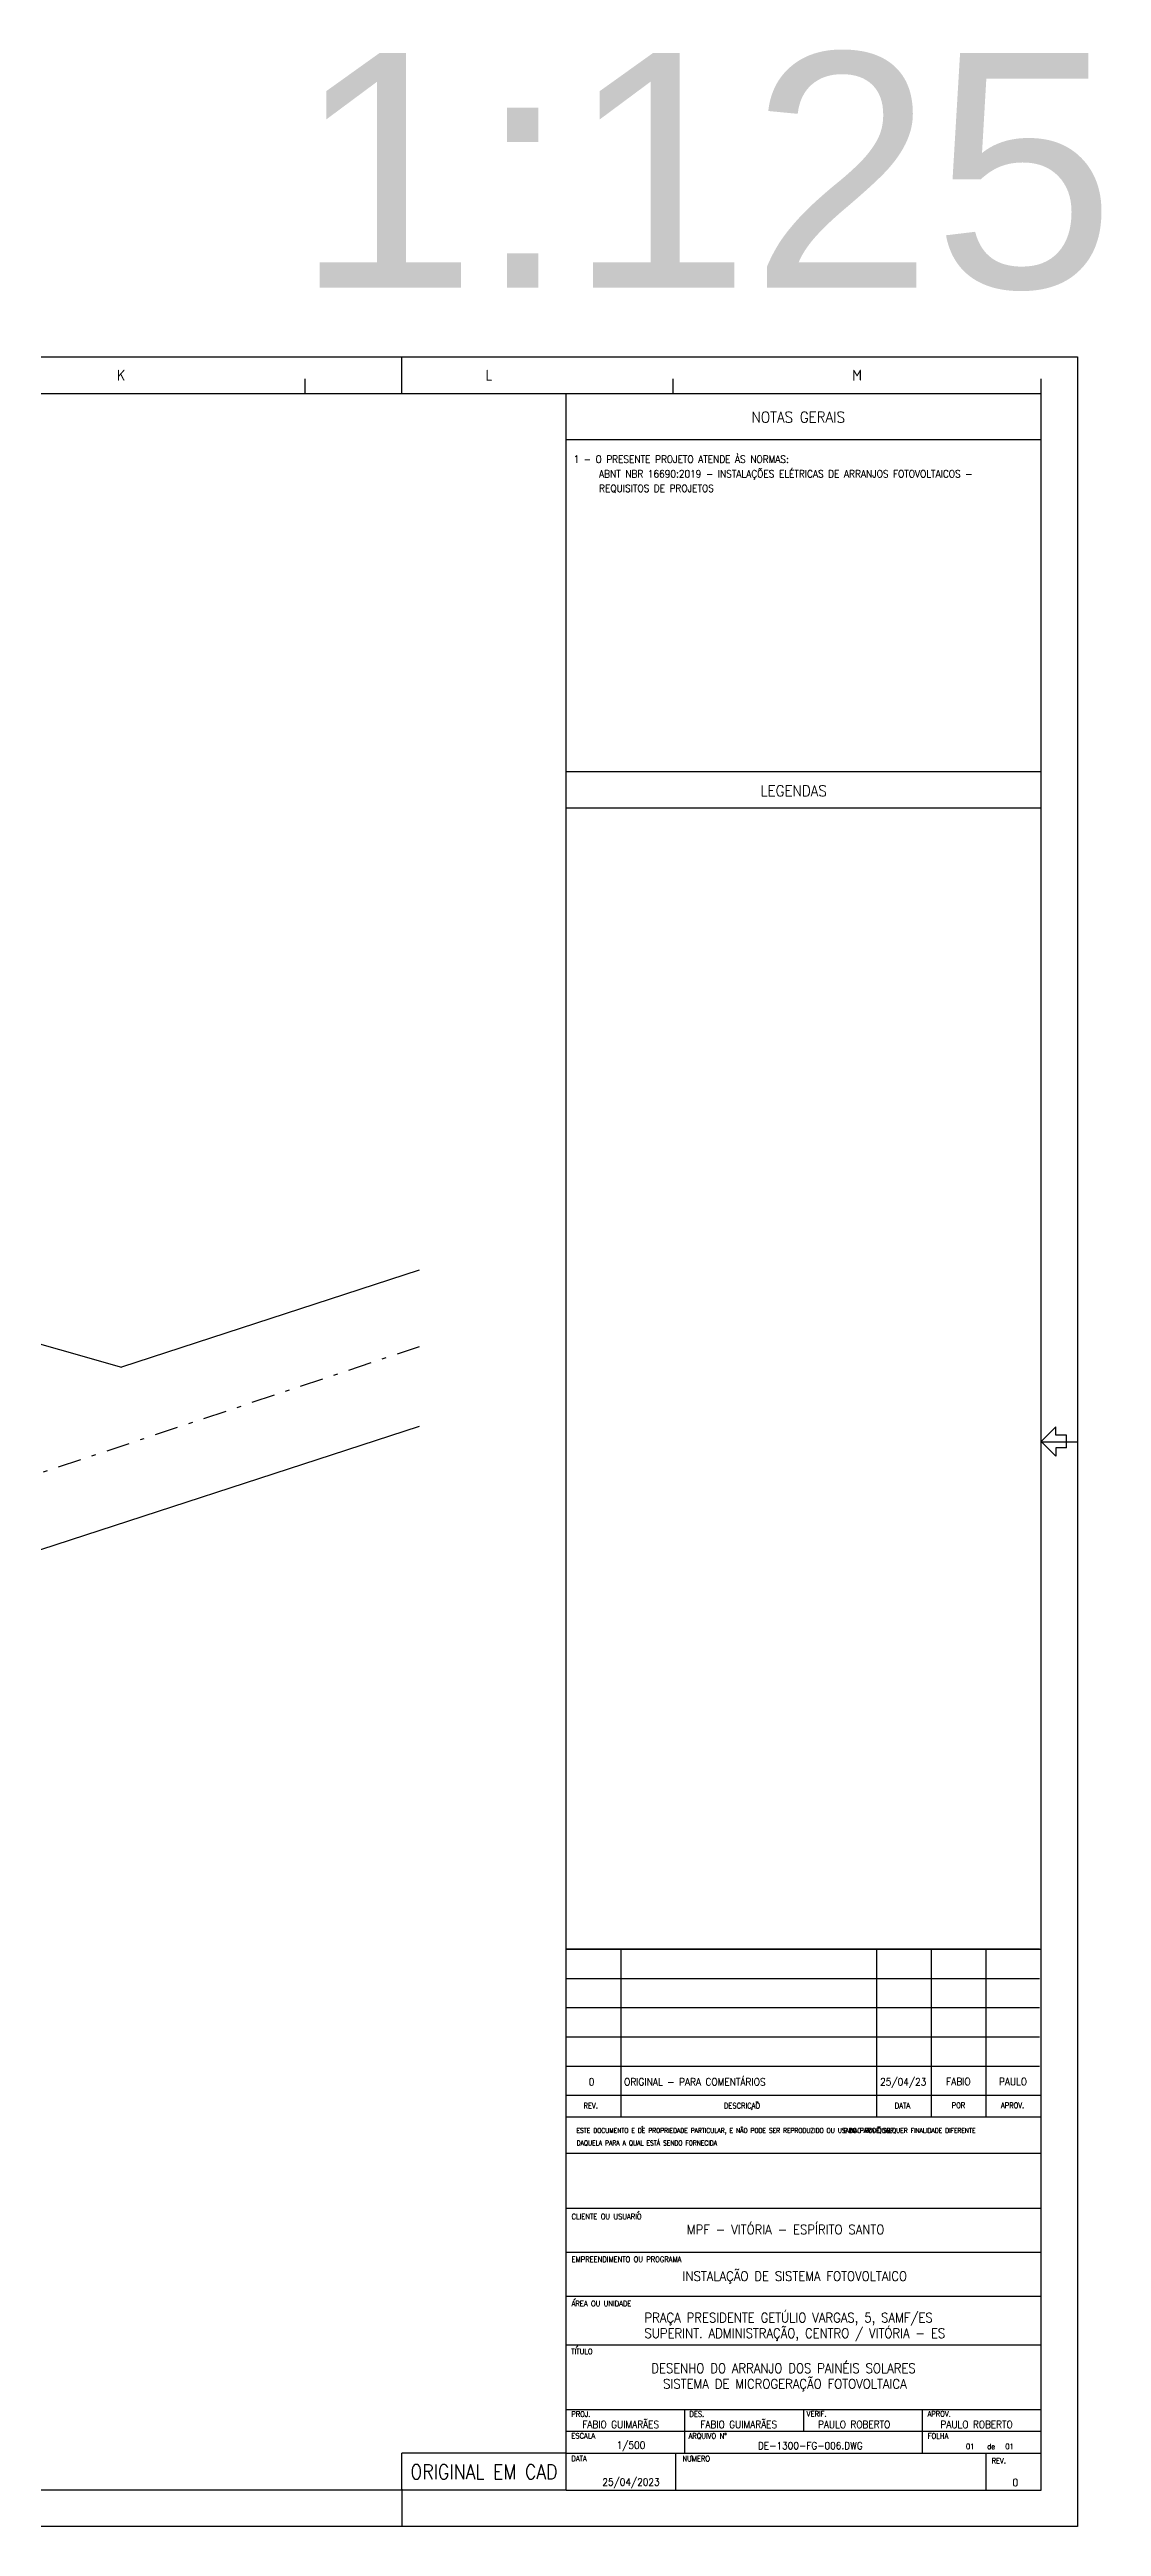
# Model space of a CAD drawing. Extents: x 182.2 to 256.5, y 128.6 to 188.1.
# Drawn here: x 231.2 to 256.5, y 128.6 to 188.1 of the extents above; entities that cross this region are included whole.
import ezdxf
from ezdxf.enums import TextEntityAlignment as Align

# ---------------------------------------------------------------- set-up
doc = ezdxf.new("R2010")
doc.units = 0
doc.header["$LTSCALE"] = 1.125
doc.linetypes.add('DASHDOT', pattern=[1, 0.5, -0.25, 0, -0.25])
for name, color, linetype in [('2', 7, 'DASHDOT'), ('AREA-DESENHO', 6, 'CONTINUOUS'), ('LEGENDA', 7, 'CONTINUOUS'), ('PB PADRÃO', 7, 'CONTINUOUS')]:
    doc.layers.add(name, color=color, linetype=linetype)
doc.styles.add('ROMANS', font='romans', dxfattribs={"height": 2.5})
doc.styles.get("Standard").update_dxf_attribs({"font": 'ISOCP'})
doc.styles.add('Style-INTL_ENGINEERING', font='arial.ttf')

msp = doc.modelspace()

# ---------------------------------------------------------------- linework, layer by layer
at = {"layer": 'AREA-DESENHO', "color": 6, "linetype": 'Continuous'}
for p in [(184.359, 179.793), (243.649, 129.445)]:
    msp.add_line(p, (243.649, 179.79), dxfattribs=at)
at = {"layer": 'AREA-DESENHO', "linetype": 'Continuous'}
for p in [(243.649, 130.333), (239.702, 129.469)]:
    msp.add_line(p, (239.702, 130.333), dxfattribs=at)
at = {"layer": 'AREA-DESENHO', "color": 6}
msp.add_line((243.649, 129.445), (184.359, 129.449), dxfattribs=at)
at = {"layer": 'LEGENDA', "color": 3}
for p, q in [((182.166, 180.671), (255.928, 180.671)), ((239.702, 179.794), (239.702, 180.671)), ((255.928, 180.671), (255.928, 128.573)), ((237.378, 179.793), (237.378, 180.144)), ((246.215, 179.793), (246.215, 180.144)), ((255.051, 179.793), (255.051, 180.144)), ((255.402, 154.976), (255.051, 154.625)), ((255.402, 154.778), (255.402, 154.976)), ((255.665, 154.778), (255.402, 154.778)), ((255.665, 154.471), (255.665, 154.778)), ((255.402, 154.274), (255.051, 154.625)), ((255.051, 154.622), (255.928, 154.622)), ((255.402, 154.471), (255.402, 154.274)), ((255.665, 154.471), (255.402, 154.471)), ((239.702, 129.469), (239.702, 128.573)), ((255.928, 128.573), (182.166, 128.573))]:
    msp.add_line(p, q, dxfattribs=at)
at = {"layer": 'LEGENDA', "color": 6}
for p, q in [((243.649, 179.794), (255.051, 179.794)), ((255.051, 129.445), (255.051, 179.794)), ((255.051, 137.525), (243.649, 137.525)), ((255.051, 136.209), (243.649, 136.209)), ((255.051, 136.209), (243.649, 136.209)), ((243.649, 129.445), (255.051, 129.445))]:
    msp.add_line(p, q, dxfattribs=at)
at = {"layer": 'LEGENDA', "color": 5}
for p, q in [((243.649, 178.687), (255.051, 178.687)), ((255.051, 170.71), (243.649, 170.71)), ((255.051, 169.833), (243.649, 169.833)), ((255.051, 138.402), (243.649, 138.402))]:
    msp.add_line(p, q, dxfattribs=at)
at = {"layer": 'LEGENDA', "linetype": 'Continuous'}
for p, q in [((226.018, 158.392), (232.97, 156.414)), ((240.119, 158.741), (232.97, 156.414)), ((240.119, 154.985), (227.373, 150.836))]:
    msp.add_line(p, q, dxfattribs=at)
at = {"layer": 'LEGENDA', "linetype": 'DASHDOT'}
msp.add_line((240.119, 156.901), (226.723, 152.43), dxfattribs=at)
at = {"layer": 'LEGENDA', "color": 1}
for p, q in [((243.649, 142.436), (255.051, 142.436)), ((255.01, 142.436), (243.649, 142.436)), ((243.649, 141.735), (255.01, 141.735)), ((243.649, 141.033), (255.01, 141.033)), ((243.649, 140.332), (255.01, 140.332)), ((243.649, 139.63), (255.01, 139.63)), ((243.649, 130.859), (255.051, 130.859)), ((246.5, 130.333), (246.5, 131.385)), ((249.35, 130.859), (249.35, 131.385)), ((252.201, 130.333), (252.201, 131.385)), ((246.28, 129.45), (246.28, 130.333)), ((253.735, 129.45), (253.735, 130.333))]:
    msp.add_line(p, q, dxfattribs=at)
at = {"layer": 'LEGENDA'}
msp.add_line((243.649, 142.436), (255.01, 142.436), dxfattribs=at)
at = {"layer": 'LEGENDA', "color": 2}
for p, q in [((244.965, 138.407), (244.965, 142.436)), ((251.104, 138.4), (251.104, 142.436)), ((252.42, 138.407), (252.42, 142.436)), ((253.735, 138.4), (253.735, 142.436)), ((243.649, 138.928), (255.01, 138.928)), ((243.649, 138.928), (255.051, 138.928)), ((243.649, 135.157), (255.051, 135.157)), ((243.649, 134.104), (255.051, 134.104)), ((243.649, 132.933), (255.051, 132.933)), ((243.649, 131.385), (255.051, 131.385)), ((243.649, 130.333), (255.051, 130.333))]:
    msp.add_line(p, q, dxfattribs=at)
at = {"layer": 'LEGENDA', "color": 1, "linetype": 'Continuous'}
for p, q in [((248.116, 138.609), (248.088, 138.574)), ((248.202, 138.773), (248.259, 138.773)), ((245.463, 138.155), (245.488, 138.182)), ((251.121, 138.167), (251.194, 138.167)), ((245.36, 136.103), (245.399, 136.142)), ((243.83, 134.004), (243.869, 134.044)), ((243.883, 132.868), (243.923, 132.907)), ((246.627, 130.234), (246.667, 130.274))]:
    msp.add_line(p, q, dxfattribs=at)

# ---------------------------------------------------------------- texts
at = {"layer": '2', "color": 4, "style": 'ROMANS', "width": 0.9}
for s, p in [('1 - O PRESENTE PROJETO ATENDE ÀS NORMAS: ', (243.825, 178.127)), ('ABNT NBR 16690:2019 - INSTALAÇÕES ELÉTRICAS DE ARRANJOS FOTOVOLTAICOS -', (244.438, 177.776)), ('REQUISITOS DE PROJETOS', (244.438, 177.428))]:
    msp.add_text(s, height=0.17542, dxfattribs=at).set_placement(p)
at = {"layer": 'AREA-DESENHO', "color": 2, "linetype": 'Continuous', "style": 'ROMANS', "width": 0.757293}
msp.add_text('ORIGINAL EM CAD', height=0.35083, dxfattribs=at).set_placement((239.906, 129.71), (243.436, 129.71), align=Align.FIT)
at = {"layer": 'LEGENDA', "color": 3}
for s, p in [('K', (232.96, 180.232)), ('L', (241.796, 180.232)), ('M', (250.633, 180.232))]:
    msp.add_text(s, height=0.263, dxfattribs=at).set_placement(p, align=Align.MIDDLE)
at = {"layer": 'LEGENDA', "color": 2, "style": 'ROMANS', "width": 0.9}
for s, height, p in [('NOTAS GERAIS', 0.26312, (248.099, 179.094)), ('LEGENDAS', 0.2631, (248.312, 170.12))]:
    msp.add_text(s, height=height, dxfattribs=at).set_placement(p)
at = {"layer": 'LEGENDA', "color": 1, "style": 'ROMANS', "width": 0.9}
for s, height, p in [('0', 0.175, (244.191, 139.164)), ('ORIGINAL - PARA COMENTÁRIOS', 0.17542, (245.037, 139.161)), ('REV.', 0.1316, (244.063, 138.612)), ('DESCRICAO', 0.1316, (247.435, 138.61)), ('DATA', 0.1316, (251.538, 138.611)), ('POR', 0.1316, (252.905, 138.619)), ('APROV.', 0.1316, (254.087, 138.618)), ('ESTE DOCUMENTO E DE PROPRIEDADE PARTICULAR, E NÃO PODE SER REPRODUZIDO OU USADO PARA QUALQUER FINALIDADE DIFERENTE', 0.115734, (243.896, 138.023)), ('E NAO PODE SER', 0.11573, (250.302, 138.023)), ('DAQUELA PARA A QUAL ESTÁ SENDO FORNECIDA', 0.11573, (243.899, 137.723)), ('CLIENTE OU USUARIO', 0.13156, (243.777, 135.949)), ('MPF - VITÓRIA - ESPÍRITO SANTO', 0.22804, (246.545, 135.588)), ('EMPREENDIMENTO OU PROGRAMA', 0.13156, (243.78, 134.921)), ('INSTALAÇÃO DE SISTEMA FOTOVOLTAICO', 0.22804, (246.441, 134.471)), ('AREA OU UNIDADE', 0.13156, (243.776, 133.859)), ('SUPERINT. ADMINISTRAÇÃO, CENTRO / VITÓRIA - ES', 0.22804, (245.527, 133.098)), ('PRAÇA PRESIDENTE GETÚLIO VARGAS, 5, SAMF/ES', 0.22804, (245.527, 133.473)), ('TITULO', 0.1316, (243.768, 132.708)), ('DESENHO DO ARRANJO DOS PAINÉIS SOLARES', 0.22804, (245.69, 132.257)), ('SISTEMA DE MICROGERAÇÃO FOTOVOLTAICA', 0.22804, (245.975, 131.883)), ('PROJ.', 0.1316, (243.77, 131.205)), ('FABIO GUIMARÃES', 0.17445, (244.035, 130.935)), ('DES.', 0.1316, (246.607, 131.208)), ('FABIO GUIMARÃES', 0.17445, (246.869, 130.935)), ('VERIF.', 0.1316, (249.423, 131.21)), ('PAULO ROBERTO', 0.17445, (249.693, 130.935)), ('APROV.', 0.1316, (252.323, 131.21)), ('PAULO ROBERTO', 0.17445, (252.634, 130.935)), ('ESCALA', 0.1316, (243.771, 130.683)), ('DATA', 0.1316, (243.772, 130.139)), ('NUMERO', 0.1316, (246.44, 130.136)), ('ARQUIVO N%%D', 0.13156, (246.584, 130.68)), ('FOLHA', 0.1316, (252.33, 130.68)), ('REV.', 0.1316, (253.861, 130.084))]:
    msp.add_text(s, height=height, dxfattribs=at).set_placement(p)
for s, p in [('25/04/23', (251.741, 139.249)), ('FABIO', (253.065, 139.256)), ('PAULO', (254.376, 139.255))]:
    msp.add_text(s, height=0.1754, dxfattribs=at).set_placement(p, align=Align.MIDDLE_CENTER)
for s, p in [('01', (253.349, 130.429)), ('de', (253.852, 130.429)), ('01', (254.294, 130.429))]:
    msp.add_text(s, height=0.1316, dxfattribs=at).set_placement(p, align=Align.CENTER)
for tag, p in [('1/500', (245.204, 130.512)), ('DE-1300-FG-006.DWG', (249.51, 130.512)), ('25/04/2023', (245.204, 129.627)), ('0', (254.432, 129.627))]:
    msp.add_attdef(tag, text='', height=0.175, dxfattribs=at).set_placement(p, align=Align.MIDDLE)
at = {"layer": 'PB PADRÃO', "style": 'Style-INTL_ENGINEERING'}
msp.add_text('1:125', height=5.6372, dxfattribs=at).set_placement((246.979, 185.153), align=Align.MIDDLE)

doc.saveas('drawing.dxf')
